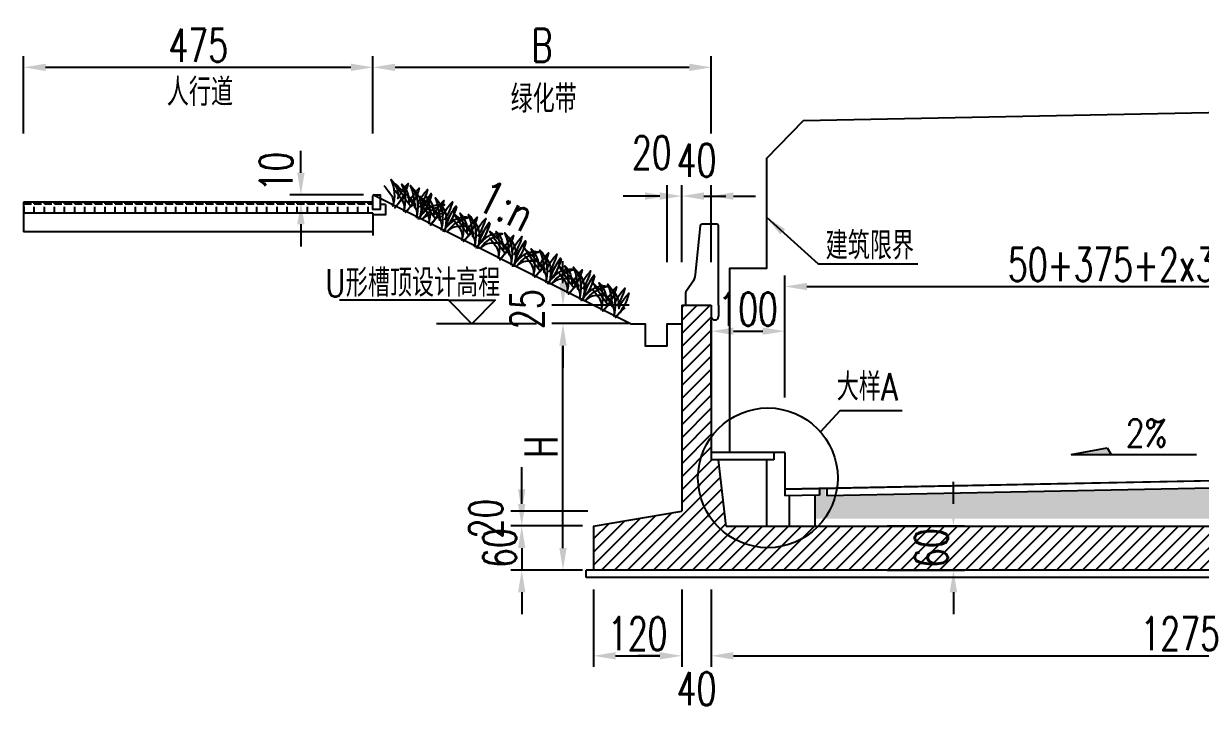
# Model space of a CAD drawing. Header units: millimetres. Extents: x -5615 to 11854, y -4751 to 15404.
# Drawn here: x -827 to 773, y 3233 to 4166 of the extents above; entities that cross this region are included whole.
import ezdxf
from ezdxf.enums import TextEntityAlignment as Align

# ---------------------------------------------------------------- set-up
doc = ezdxf.new("R2010")
doc.units = ezdxf.units.MM
doc.header["$LTSCALE"] = 0.25
doc.header["$MEASUREMENT"] = 0
for name, color, linetype in [('1', 3, 'Continuous'), ('3', 3, 'Continuous'), ('填充', 8, 'Continuous'), ('尺寸', 7, 'Continuous'), ('建筑限界', 9, 'Continuous'), ('文字', 7, 'Continuous'), ('标注', 7, 'Continuous'), ('次轮廓线', 7, 'Continuous'), ('路面结构', 2, 'Continuous'), ('轮廓线', 1, 'Continuous')]:
    doc.layers.add(name, color=color, linetype=linetype)
doc.styles.get("Standard").update_dxf_attribs({"font": 'simplex1.shx', "width": 0.7, "bigfont": 'hztxt.shx'})
doc.dimstyles.new('150', dxfattribs={"dimscale": 15, "dimtxt": 3, "dimasz": 2, "dimexe": 1, "dimexo": 1, "dimgap": 0.5, "dimtad": 1, "dimdec": 1, "dimdsep": 46, "dimtxsty": 'Standard', "dimcen": 0.5, "dimadec": 0, "dimazin": 0, "dimtfac": 1, "dimtdec": 1, "dimtofl": 0, "dimtmove": 2, "dimatfit": 3, "dimfxl": 0, "dimtolj": 1, "dimtzin": 0, "dimarcsym": 0})

# ---------------------------------------------------------------- blocks, each defined once
blk = doc.blocks.new('*D71')
at = {"layer": '标注', "color": 0, "lineweight": -2}
for p, q in [((-52.1, 3397), (-52.1, 3292)), ((67.9, 3397), (67.9, 3292)), ((-22.1, 3307), (37.9, 3307))]:
    blk.add_line(p, q, dxfattribs=at)
at = {"layer": '标注', "color": 0}
for points in [[(-22.1, 3312), (-22.1, 3302), (-52.1, 3307)], [(37.9, 3312), (37.9, 3302), (67.9, 3307)]]:
    blk.add_solid(points, dxfattribs=at)
at = {"layer": '标注', "color": 0, "insert": (7.9, 3337), "char_height": 45, "attachment_point": 5}
blk.add_mtext('\\A1;120', dxfattribs=at)
blk = doc.blocks.new('*D72')
at = {"layer": '标注', "color": 0, "lineweight": -2}
for p, q in [((67.9, 3397), (67.9, 3292)), ((107.9, 3397), (107.9, 3292)), ((37.9, 3307), (7.9, 3307)), ((137.9, 3307), (167.9, 3307))]:
    blk.add_line(p, q, dxfattribs=at)
at = {"layer": '标注', "color": 0}
for points in [[(37.9, 3312), (37.9, 3302), (67.9, 3307)], [(137.9, 3312), (137.9, 3302), (107.9, 3307)]]:
    blk.add_solid(points, dxfattribs=at)
at = {"layer": '标注', "color": 0, "insert": (87.9, 3262.3), "char_height": 45, "attachment_point": 5}
blk.add_mtext('\\A1;40', dxfattribs=at)
blk = doc.blocks.new('*D73')
at = {"layer": '标注', "color": 0, "lineweight": -2}
for p, q in [((107.9, 3397), (107.9, 3292)), ((1382.9, 3397), (1382.9, 3292)), ((137.9, 3307), (1352.9, 3307))]:
    blk.add_line(p, q, dxfattribs=at)
at = {"layer": '标注', "color": 0}
for points in [[(137.9, 3312), (137.9, 3302), (107.9, 3307)], [(1352.9, 3312), (1352.9, 3302), (1382.9, 3307)]]:
    blk.add_solid(points, dxfattribs=at)
at = {"layer": '标注', "color": 0, "insert": (745.4, 3337), "char_height": 45, "attachment_point": 5}
blk.add_mtext('\\A1;1275', dxfattribs=at)
blk = doc.blocks.new('*D78')
at = {"layer": '标注', "color": 0, "lineweight": -2}
for p, q in [((-149.8, 3513.4), (-149.8, 3543.4)), ((-67.1, 3483.4), (-164.8, 3483.4)), ((-67.1, 3423.4), (-164.8, 3423.4)), ((-149.8, 3393.4), (-149.8, 3363.4))]:
    blk.add_line(p, q, dxfattribs=at)
at = {"layer": '标注', "color": 0}
for points in [[(-154.8, 3513.4), (-144.8, 3513.4), (-149.8, 3483.4)], [(-154.8, 3393.4), (-144.8, 3393.4), (-149.8, 3423.4)]]:
    blk.add_solid(points, dxfattribs=at)
at = {"layer": '标注', "color": 0, "insert": (-179.8, 3453.4), "char_height": 45, "attachment_point": 5, "rotation": 90}
blk.add_mtext('\\A1;60', dxfattribs=at)
blk = doc.blocks.new('*D79')
at = {"layer": '标注', "color": 0, "lineweight": -2}
for p, q in [((-149.8, 3533.4), (-149.8, 3563.4)), ((-59.8, 3503.4), (-164.8, 3503.4)), ((-67.1, 3483.4), (-164.8, 3483.4)), ((-149.8, 3453.4), (-149.8, 3423.4))]:
    blk.add_line(p, q, dxfattribs=at)
at = {"layer": '标注', "color": 0}
for points in [[(-154.8, 3533.4), (-144.8, 3533.4), (-149.8, 3503.4)], [(-154.8, 3453.4), (-144.8, 3453.4), (-149.8, 3483.4)]]:
    blk.add_solid(points, dxfattribs=at)
at = {"layer": '标注', "color": 0, "insert": (-198.6, 3493.4), "char_height": 45, "attachment_point": 5, "rotation": 90}
blk.add_mtext('\\A1;20', dxfattribs=at)
blk = doc.blocks.new('*D80')
at = {"layer": '标注', "color": 0, "lineweight": -2}
for p, q in [((437.1, 3513.4), (437.1, 3543.4)), ((347.1, 3483.4), (452.1, 3483.4)), ((347.1, 3423.4), (452.1, 3423.4)), ((437.1, 3393.4), (437.1, 3363.4))]:
    blk.add_line(p, q, dxfattribs=at)
at = {"layer": '标注', "color": 0}
for points in [[(432.1, 3513.4), (442.1, 3513.4), (437.1, 3483.4)], [(432.1, 3393.4), (442.1, 3393.4), (437.1, 3423.4)]]:
    blk.add_solid(points, dxfattribs=at)
at = {"layer": '标注', "color": 0, "insert": (407.1, 3453.4), "char_height": 45, "attachment_point": 5, "rotation": 90}
blk.add_mtext('\\A1;60', dxfattribs=at)
blk = doc.blocks.new('*D81')
at = {"layer": '标注', "color": 0, "lineweight": -2}
for p, q in [((67.9, 3841.7), (67.9, 3946.7)), ((107.9, 3841.7), (107.9, 3946.7)), ((37.9, 3931.7), (7.9, 3931.7)), ((137.9, 3931.7), (167.9, 3931.7))]:
    blk.add_line(p, q, dxfattribs=at)
at = {"layer": '标注', "color": 0}
for points in [[(37.9, 3936.7), (37.9, 3926.7), (67.9, 3931.7)], [(137.9, 3936.7), (137.9, 3926.7), (107.9, 3931.7)]]:
    blk.add_solid(points, dxfattribs=at)
at = {"layer": '标注', "color": 0, "insert": (87.9, 3980.4), "char_height": 45, "attachment_point": 5}
blk.add_mtext('\\A1;40', dxfattribs=at)
blk = doc.blocks.new('*D82')
at = {"layer": '标注', "color": 0, "lineweight": -2}
for p, q in [((107.9, 3658.1), (107.9, 3763.1)), ((207.9, 3658.1), (207.9, 3763.1)), ((137.9, 3748.1), (177.9, 3748.1))]:
    blk.add_line(p, q, dxfattribs=at)
at = {"layer": '标注', "color": 0}
for points in [[(137.9, 3753.1), (137.9, 3743.1), (107.9, 3748.1)], [(177.9, 3753.1), (177.9, 3743.1), (207.9, 3748.1)]]:
    blk.add_solid(points, dxfattribs=at)
at = {"layer": '标注', "color": 0, "insert": (157.9, 3778.1), "char_height": 45, "attachment_point": 5}
blk.add_mtext('\\A1;100', dxfattribs=at)
blk = doc.blocks.new('*D83')
at = {"layer": '标注', "color": 0, "lineweight": -2}
for p, q in [((207.9, 3718.8), (207.9, 3823.8)), ((237.9, 3808.8), (1352.9, 3808.8)), ((1382.9, 3718.8), (1382.9, 3823.8))]:
    blk.add_line(p, q, dxfattribs=at)
at = {"layer": '标注', "color": 0}
for points in [[(237.9, 3813.8), (237.9, 3803.8), (207.9, 3808.8)], [(1352.9, 3813.8), (1352.9, 3803.8), (1382.9, 3808.8)]]:
    blk.add_solid(points, dxfattribs=at)
at = {"layer": '标注', "color": 0, "insert": (795.4, 3838.8), "char_height": 45, "attachment_point": 5}
blk.add_mtext('\\A1;50+375+2x350+50=1175', dxfattribs=at)
blk = doc.blocks.new('箭头')
at = {"layer": '尺寸'}
blk.add_hatch(color=256, dxfattribs=at).paths.add_polyline_path([(0, 0), (-0.35, 0.6), (-3.63, 0)])
for p, q in [((-3.63, 0), (-0.35, 0.6)), ((-3.63, 0), (7.74, 0)), ((-0.35, 0.6), (0, 0))]:
    blk.add_line(p, q, dxfattribs=at)
blk = doc.blocks.new('*D70')
at = {"layer": '标注', "color": 0, "lineweight": -2}
for p, q in [((-352.1, 4016.7), (-352.1, 4121.7)), ((107.9, 4016.7), (107.9, 4121.7)), ((-322.1, 4106.7), (77.9, 4106.7))]:
    blk.add_line(p, q, dxfattribs=at)
at = {"layer": '标注', "color": 0}
for points in [[(-322.1, 4111.7), (-322.1, 4101.7), (-352.1, 4106.7)], [(77.9, 4111.7), (77.9, 4101.7), (107.9, 4106.7)]]:
    blk.add_solid(points, dxfattribs=at)
at = {"layer": '标注', "color": 0, "insert": (-122.1, 4136.7), "char_height": 45, "attachment_point": 5}
blk.add_mtext('\\A1;B', dxfattribs=at)
blk = doc.blocks.new('*D69')
at = {"layer": '标注', "color": 0, "lineweight": -2}
for p, q in [((-3.7, 3758.4), (-108.7, 3758.4)), ((-93.7, 3453.4), (-93.7, 3728.4)), ((-71.7, 3423.4), (-108.7, 3423.4))]:
    blk.add_line(p, q, dxfattribs=at)
at = {"layer": '标注', "color": 0}
for points in [[(-98.7, 3728.4), (-88.7, 3728.4), (-93.7, 3758.4)], [(-98.7, 3453.4), (-88.7, 3453.4), (-93.7, 3423.4)]]:
    blk.add_solid(points, dxfattribs=at)
at = {"layer": '标注', "color": 0, "insert": (-123.7, 3590.9), "char_height": 45, "attachment_point": 5, "rotation": 90}
blk.add_mtext('\\A1;H', dxfattribs=at)
blk = doc.blocks.new('*D162')
at = {"layer": '标注', "color": 0, "lineweight": -2}
for p, q in [((-93.7, 3813.4), (-93.7, 3843.4)), ((-3.7, 3783.4), (-108.7, 3783.4)), ((-3.7, 3758.4), (-108.7, 3758.4)), ((-93.7, 3728.4), (-93.7, 3698.4))]:
    blk.add_line(p, q, dxfattribs=at)
at = {"layer": '标注', "color": 0}
for points in [[(-98.7, 3813.4), (-88.7, 3813.4), (-93.7, 3783.4)], [(-98.7, 3728.4), (-88.7, 3728.4), (-93.7, 3758.4)]]:
    blk.add_solid(points, dxfattribs=at)
at = {"layer": '标注', "color": 0, "insert": (-142.7, 3778.1), "char_height": 45, "attachment_point": 5, "rotation": 90}
blk.add_mtext('\\A1;25', dxfattribs=at)
blk = doc.blocks.new('*D232')
at = {"layer": '标注', "color": 0, "lineweight": -2}
for p, q in [((-827.1, 4016.7), (-827.1, 4121.7)), ((-352.1, 4016.7), (-352.1, 4121.7)), ((-797.1, 4106.7), (-382.1, 4106.7))]:
    blk.add_line(p, q, dxfattribs=at)
at = {"layer": '标注', "color": 0}
for points in [[(-797.1, 4111.7), (-797.1, 4101.7), (-827.1, 4106.7)], [(-382.1, 4111.7), (-382.1, 4101.7), (-352.1, 4106.7)]]:
    blk.add_solid(points, dxfattribs=at)
at = {"layer": '标注', "color": 0, "insert": (-589.6, 4136.7), "char_height": 45, "attachment_point": 5}
blk.add_mtext('\\A1;475', dxfattribs=at)
blk = doc.blocks.new('*D233')
at = {"layer": '标注', "color": 0, "lineweight": -2}
for p, q in [((-450, 3963.4), (-450, 3993.4)), ((-365.1, 3933.4), (-465, 3933.4)), ((-367.1, 3923.4), (-465, 3923.4)), ((-450, 3893.4), (-450, 3863.4))]:
    blk.add_line(p, q, dxfattribs=at)
at = {"layer": '标注', "color": 0}
for points in [[(-455, 3963.4), (-445, 3963.4), (-450, 3933.4)], [(-455, 3893.4), (-445, 3893.4), (-450, 3923.4)]]:
    blk.add_solid(points, dxfattribs=at)
at = {"layer": '标注', "color": 0, "insert": (-483.8, 3965), "char_height": 45, "attachment_point": 5, "rotation": 90}
blk.add_mtext('\\A1;10', dxfattribs=at)
blk = doc.blocks.new('*D302')
at = {"color": 0, "lineweight": -2}
for p, q in [((47.9, 3841.7), (47.9, 3946.7)), ((67.9, 3841.7), (67.9, 3946.7)), ((17.9, 3931.7), (-12.1, 3931.7)), ((97.9, 3931.7), (127.9, 3931.7))]:
    blk.add_line(p, q, dxfattribs=at)
at = {"color": 0}
for points in [[(17.9, 3936.7), (17.9, 3926.7), (47.9, 3931.7)], [(97.9, 3936.7), (97.9, 3926.7), (67.9, 3931.7)]]:
    blk.add_solid(points, dxfattribs=at)
at = {"color": 0, "insert": (27, 3990.8), "char_height": 45, "attachment_point": 5}
blk.add_mtext('\\A1;20', dxfattribs=at)

msp = doc.modelspace()

# ---------------------------------------------------------------- hatches: boundary and pattern name
at = {"layer": '填充'}
h = msp.add_hatch(dxfattribs=at)
h.set_pattern_fill('ANGLE', color=256, scale=50, style=0)
h.set_pattern_definition([(7e-15, (-70, -726.493), (0, 13.75), [10, -3.75]), (90, (-70, -726.493), (-13.75, 8e-16), [10, -3.75])])
h.paths.add_polyline_path([(-352.13, 3923.35), (-352.13, 3908.35), (-827.13, 3908.35), (-827.13, 3923.35)])
h = msp.add_hatch(dxfattribs=at)
h.set_pattern_fill('ANSI31', color=256, scale=100, style=0)
h.paths.add_polyline_path([(253.65, 3483.35), (127.98, 3483.35), (117.87, 3573.35), (107.87, 3573.35), (107.87, 3604.54, 0.1578684), (89.84, 3548.85, 0.6771338)], flags=17)
h.paths.add_polyline_path([(67.87, 3503.35), (-52.13, 3483.35), (-52.13, 3423.35), (1482.87, 3423.35), (1482.87, 3483.35), (253.65, 3483.35, -0.6771338), (89.84, 3548.85, -0.1578684), (107.87, 3604.54), (107.87, 3783.35), (67.87, 3783.35)])
h.paths.add_polyline_path([(373.39, 3424.78), (373.39, 3481.93), (440.89, 3481.93), (440.89, 3424.78)], flags=24)
h = msp.add_hatch(dxfattribs=at)
h.set_pattern_fill('AR-CONC', color=256, scale=5, style=0)
h.set_pattern_definition([(50, (-5e-13, 2963.826), (35.863, -3.1376), [3.75, -41.25]), (355, (-5e-13, 2963.826), (-6.9376, 37.6096), [3, -33]), (100.4514, (2.99, 2963.565), (28.9255, 34.472), [3.187, -35.0571]), (46.1842, (-5e-13, 2973.826), (53.362, -8.276), [5.625, -61.875]), (96.6356, (4.447, 2973.137), (46.7331, 48.7059), [4.7805, -52.5856]), (351.1842, (-5e-13, 2973.826), (46.7331, 48.706), [4.5, -49.5]), (21, (5, 2971.326), (29.84535, -20.13094), [3.75, -41.25]), (326, (5, 2971.326), (12.1658, 36.2575), [3, -33]), (71.4514, (7.487, 2969.65), (42.0111, 16.1265), [3.187, -35.0571]), (37.5, (-5e-13, 2963.826), (0.60799, 16.64469), [0, -32.6, 0, -33.5, 0, -33.125]), (7.5, (-5e-13, 2963.826), (13.15348, 19.72059), [0, -19.1, 0, -31.85, 0, -12.625]), (327.5, (-11.15, 2963.826), (26.69112, -1.12774), [0, -12.5, 0, -39, 0, -51.75]), (317.5, (-16.15, 2963.826), (29.1593, 5.00525), [0, -16.25, 0, -25.9, 0, -36.75])])
h.paths.add_polyline_path([(1382.87, 3493.35), (1382.87, 3546.85), (262.87, 3524.45), (262.87, 3534.45), (252.87, 3534.25), (252.87, 3524.15), (247.87, 3524.05), (247.87, 3493.35)])
h.paths.add_polyline_path([(1382.87, 3546.85), (1382.87, 3493.35), (1482.87, 3493.35), (1482.87, 3548.85)])

# ---------------------------------------------------------------- linework, layer by layer
for p, q in [((-352.13, 3908.35), (-827.13, 3908.35)), ((-352.13, 3883.35), (-827.13, 3883.35)), ((-249.38, 3790.17), (-397.53, 3790.17)), ((-129.8, 3758.35), (-265.69, 3758.35)), ((282.89, 3639.94), (256.34, 3611.4)), ((367.49, 3639.94), (282.89, 3639.94))]:
    msp.add_line(p, q)
msp.add_lwpolyline([(117.87, 3783.35), (117.87, 3890.85, 0.4142136), (115.37, 3893.35), (95.42, 3893.35, 0.3839793), (92.93, 3891.11), (86.05, 3825.37, -0.1263332), (81.63, 3813.48), (73.32, 3801.5, 0.1529225), (72.87, 3800.07), (72.87, 3783.35)], format="xyb")
msp.add_circle((184.84, 3548.85), 95)
at = {"layer": '1', "color": 1, "linetype": 'Continuous'}
msp.add_line((-352.13, 3908.35), (-352.13, 3878.35), dxfattribs=at)
msp.add_lwpolyline([(-352.13, 3931.35, -0.4142136), (-350.13, 3933.35), (-342.13, 3933.35), (-342.13, 3913.35), (-352.13, 3913.35)], format="xyb", close=True, dxfattribs=at)
msp.add_lwpolyline([(-335.13, 3920.35), (-335.13, 3906.35), (-352.13, 3906.35)], dxfattribs=at)
at = {"layer": '3', "color": 9}
for points in [[(-337.15, 3946.22, -0.0394978), (-329.22, 3935.91, -0.232087), (-324.84, 3917.89, 0.1911867), (-327.44, 3954.28, -0.2267195), (-318.1, 3928.33, -0.091203), (-304.22, 3949, -0.1239074), (-322.47, 3915.83, -0.0624947), (-309.28, 3929.26)], [(-322.38, 3939.71, -0.0394978), (-314.44, 3929.41, -0.232087), (-310.07, 3911.39, 0.1911867), (-312.67, 3947.77, -0.2267195), (-303.33, 3921.82, -0.091203), (-289.45, 3942.49, -0.1239074), (-307.7, 3909.32, -0.0624947), (-294.5, 3922.76)], [(-301.18, 3918.17, -0.013375), (-321.38, 3947.87, -0.001492), (-297.35, 3924.96, -0.302407), (-295.31, 3915.84, 0.1063996), (-301, 3946.04, -0.2267195), (-291.67, 3920.09, -0.091203), (-277.78, 3940.76, -0.074282), (-288.78, 3916.09)], [(-305.23, 3931.14, -0.0394978), (-297.3, 3920.84, -0.232087), (-292.93, 3902.82, 0.1911867), (-295.52, 3939.2, -0.2267195), (-286.19, 3913.25, -0.091203), (-272.3, 3933.92, -0.1239074), (-290.56, 3900.75, -0.0624947), (-277.36, 3914.19)], [(-288.6, 3922.83, -0.0394978), (-280.67, 3912.52, -0.232087), (-276.3, 3894.5, 0.1911867), (-278.89, 3930.88, -0.2267195), (-269.56, 3904.94, -0.091203), (-255.67, 3925.61, -0.1239074), (-273.93, 3892.43, -0.0624947), (-260.73, 3905.87)], [(-255.3, 3907.11, 0.0394978), (-268.3, 3907.27, 0.232087), (-285.34, 3899.96, -0.1911867), (-254.68, 3919.71, 0.2267195), (-281.04, 3911.61, 0.091203), (-272.83, 3935.12, 0.1239074), (-288.42, 3900.61, 0.0624947), (-285.59, 3919.24)], [(-267.41, 3901.29, -0.013375), (-287.61, 3930.98, -0.001492), (-263.57, 3908.07, -0.302407), (-261.54, 3898.95, 0.1063996), (-267.23, 3929.15, -0.2267195), (-257.89, 3903.21, -0.091203), (-244.01, 3923.87, -0.074282), (-255.01, 3899.2)], [(-271.46, 3914.26, -0.0394978), (-263.52, 3903.95, -0.232087), (-259.15, 3885.93, 0.1911867), (-261.75, 3922.31, -0.2267195), (-252.41, 3896.37, -0.091203), (-238.53, 3917.04, -0.1239074), (-256.78, 3883.86, -0.0624947), (-243.58, 3897.3)], [(-221.53, 3890.22, 0.0394978), (-234.53, 3890.39, 0.232087), (-251.57, 3883.07, -0.1911867), (-220.91, 3902.83, 0.2267195), (-247.26, 3894.73, 0.091203), (-239.06, 3918.23, 0.1239074), (-254.65, 3883.73, 0.0624947), (-251.81, 3902.35)], [(-243.42, 3900.24, -0.0394978), (-235.49, 3889.93, -0.232087), (-231.12, 3871.91, 0.1911867), (-233.71, 3908.29, -0.2267195), (-224.38, 3882.35, -0.091203), (-210.49, 3903.02, -0.1239074), (-228.75, 3869.84, -0.0624947), (-215.55, 3883.28)], [(-222.23, 3878.7, -0.013375), (-242.43, 3908.39, -0.001492), (-218.39, 3885.48, -0.302407), (-216.36, 3876.36, 0.1063996), (-222.05, 3906.56, -0.2267195), (-212.71, 3880.62, -0.091203), (-198.83, 3901.28, -0.074282), (-209.83, 3876.61)], [(-226.28, 3891.66, -0.0394978), (-218.34, 3881.36, -0.232087), (-213.97, 3863.34, 0.1911867), (-216.57, 3899.72, -0.2267195), (-207.23, 3873.78, -0.091203), (-193.35, 3894.44, -0.1239074), (-211.6, 3861.27, -0.0624947), (-198.4, 3874.71)], [(-176.35, 3867.63, 0.0394978), (-189.35, 3867.8, 0.232087), (-206.39, 3860.48, -0.1911867), (-175.73, 3880.23, 0.2267195), (-202.08, 3872.14, 0.091203), (-193.88, 3895.64, 0.1239074), (-209.46, 3861.14, 0.0624947), (-206.63, 3879.76)], [(-194.13, 3875.59, -0.0394978), (-186.2, 3865.29, -0.232087), (-181.83, 3847.27, 0.1911867), (-184.42, 3883.65, -0.2267195), (-175.09, 3857.7, -0.091203), (-161.2, 3878.37, -0.1239074), (-179.46, 3845.2, -0.0624947), (-166.26, 3858.64)], [(-172.94, 3854.05, -0.013375), (-193.14, 3883.75, -0.001492), (-169.1, 3860.84, -0.302407), (-167.07, 3851.72, 0.1063996), (-172.76, 3881.92, -0.2267195), (-163.42, 3855.97, -0.091203), (-149.54, 3876.64, -0.074282), (-160.54, 3851.97)], [(-176.99, 3867.02, -0.0394978), (-169.06, 3856.71, -0.232087), (-164.68, 3838.7, 0.1911867), (-167.28, 3875.08, -0.2267195), (-157.94, 3849.13, -0.091203), (-144.06, 3869.8, -0.1239074), (-162.31, 3836.63, -0.0624947), (-149.12, 3850.07)], [(-127.06, 3842.99, 0.0394978), (-140.06, 3843.15, 0.232087), (-157.1, 3835.84, -0.1911867), (-126.44, 3855.59, 0.2267195), (-152.8, 3847.49, 0.091203), (-144.59, 3871, 0.1239074), (-160.18, 3836.49, 0.0624947), (-157.34, 3855.12)], [(-146.47, 3851.76, -0.0394978), (-138.53, 3841.45, -0.232087), (-134.16, 3823.43, 0.1911867), (-136.76, 3859.82, -0.2267195), (-127.42, 3833.87, -0.091203), (-113.54, 3854.54, -0.1239074), (-131.79, 3821.37, -0.0624947), (-118.59, 3834.81)], [(-125.27, 3830.22, -0.013375), (-145.47, 3859.92, -0.001492), (-121.44, 3837, -0.302407), (-119.41, 3827.88, 0.1063996), (-125.09, 3858.08, -0.2267195), (-115.76, 3832.14, -0.091203), (-101.87, 3852.81, -0.074282), (-112.87, 3828.13)], [(-129.32, 3843.19, -0.0394978), (-121.39, 3832.88, -0.232087), (-117.02, 3814.86, 0.1911867), (-119.61, 3851.25, -0.2267195), (-110.28, 3825.3, -0.091203), (-96.39, 3845.97, -0.1239074), (-114.65, 3812.8, -0.0624947), (-101.45, 3826.23)], [(-79.39, 3819.15, 0.0394978), (-92.4, 3819.32, 0.232087), (-109.44, 3812.01, -0.1911867), (-78.77, 3831.76, 0.2267195), (-105.13, 3823.66, 0.091203), (-96.92, 3847.17, 0.1239074), (-112.51, 3812.66, 0.0624947), (-109.68, 3831.28)], [(-100.72, 3828.88, -0.0394978), (-92.78, 3818.58, -0.232087), (-88.41, 3800.56, 0.1911867), (-91.01, 3836.94, -0.2267195), (-81.67, 3811, -0.091203), (-67.79, 3831.67, -0.1239074), (-86.04, 3798.49, -0.0624947), (-72.84, 3811.93)], [(-79.52, 3807.35, -0.013375), (-99.73, 3837.04, -0.001492), (-75.69, 3814.13, -0.302407), (-73.66, 3805.01, 0.1063996), (-79.35, 3835.21, -0.2267195), (-70.01, 3809.26, -0.091203), (-56.13, 3829.93, -0.074282), (-67.12, 3805.26)], [(-83.58, 3820.31, -0.0394978), (-75.64, 3810.01, -0.232087), (-71.27, 3791.99, 0.1911867), (-73.87, 3828.37, -0.2267195), (-64.53, 3802.42, -0.091203), (-50.65, 3823.09, -0.1239074), (-68.9, 3789.92, -0.0624947), (-55.7, 3803.36)], [(-33.64, 3796.28, 0.0394978), (-46.65, 3796.44, 0.232087), (-63.69, 3789.13, -0.1911867), (-33.02, 3808.88, 0.2267195), (-59.38, 3800.78, 0.091203), (-51.18, 3824.29, 0.1239074), (-66.76, 3789.79, 0.0624947), (-63.93, 3808.41)], [(-54.07, 3805.56, -0.0394978), (-46.13, 3795.25, -0.232087), (-41.76, 3777.23, 0.1911867), (-44.36, 3813.62, -0.2267195), (-35.02, 3787.67, -0.091203), (-21.14, 3808.34, -0.1239074), (-39.39, 3775.17, -0.0624947), (-26.19, 3788.61)], [(-32.87, 3784.02, -0.013375), (-53.07, 3813.71, -0.001492), (-29.04, 3790.8, -0.302407), (-27.01, 3781.68, 0.1063996), (-32.69, 3811.88, -0.2267195), (-23.36, 3785.94, -0.091203), (-9.47, 3806.61, -0.074282), (-20.47, 3781.93)], [(-36.92, 3796.99, -0.0394978), (-28.99, 3786.68, -0.232087), (-24.62, 3768.66, 0.1911867), (-27.21, 3805.04, -0.2267195), (-17.88, 3779.1, -0.091203), (-3.99, 3799.77, -0.1239074), (-22.25, 3766.59, -0.0624947), (-9.05, 3780.03)]]:
    msp.add_lwpolyline(points, format="xyb", dxfattribs=at)
at = {"layer": '建筑限界'}
for points in [[(1407.87, 3656.85), (1407.87, 4007.35), (1357.87, 4056.35), (232.87, 4033.85), (182.87, 3982.85), (182.87, 3833.35), (132.87, 3833.35), (132.87, 3583.35)], [(207.87, 3533.35), (1382.87, 3556.85)]]:
    msp.add_lwpolyline(points, dxfattribs=at)
at = {"layer": '次轮廓线'}
for p, q in [((207.87, 3583.35), (107.87, 3583.35)), ((192.87, 3573.35), (107.87, 3573.35)), ((182.87, 3573.35), (182.87, 3483.35)), ((192.87, 3583.35), (192.87, 3573.35)), ((207.87, 3583.35), (207.87, 3524.35)), ((1382.87, 3556.85), (207.87, 3533.35)), ((1482.87, 3548.85), (264.87, 3524.49)), ((254.87, 3525.29), (207.87, 3524.35)), ((213.87, 3524.47), (213.87, 3483.35)), ((248.87, 3525.17), (248.87, 3483.35)), ((254.87, 3534.25), (254.87, 3525.29)), ((264.87, 3534.45), (264.87, 3524.49)), ((-62.13, 3413.35), (-62.13, 3423.35)), ((3027.87, 3413.35), (-62.13, 3413.35))]:
    msp.add_line(p, q, dxfattribs=at)
msp.add_lwpolyline([(-249.38, 3790.17), (-185.74, 3790.17), (-217.56, 3758.35)], close=True, dxfattribs=at)
at = {"layer": '路面结构', "color": 1}
msp.add_lwpolyline([(-335.13, 3920.35), (-342.13, 3920.35)], dxfattribs=at)
at = {"layer": '轮廓线'}
for p, q in [((-827.13, 3923.35), (-827.13, 3883.35)), ((-352.13, 3923.35), (-827.13, 3923.35)), ((-2.13, 3758.35), (-352.13, 3933.35)), ((67.87, 3783.35), (107.87, 3783.35)), ((67.87, 3783.35), (67.87, 3503.35)), ((107.87, 3783.35), (107.87, 3573.35)), ((117.87, 3783.35), (117.87, 3768.35)), ((127.98, 3483.35), (117.87, 3573.35)), ((-52.13, 3483.35), (67.87, 3503.35)), ((-52.13, 3483.35), (-52.13, 3423.35)), ((127.98, 3483.35), (2837.76, 3483.35)), ((3027.87, 3423.35), (-62.13, 3423.35))]:
    msp.add_line(p, q, dxfattribs=at)
msp.add_lwpolyline([(-2.13, 3758.35), (17.87, 3758.35), (17.87, 3728.35), (47.87, 3728.35), (47.87, 3758.35), (67.87, 3758.35)], dxfattribs=at)
msp.add_arc((112.87, 3768.35), 5, 180, 0, dxfattribs=at)

# ---------------------------------------------------------------- block references
at = {"layer": '尺寸', "xscale": 15, "yscale": 15, "zscale": 15}
msp.add_blockref('箭头', (651.52, 3580.72), dxfattribs=at)

# ---------------------------------------------------------------- texts
at = {"width": 0.8}
msp.add_text('绿化带', height=37.5, dxfattribs=at).set_placement((-119.89, 4063.81), align=Align.MIDDLE_CENTER)
at = {"layer": '文字', "width": 0.8}
for s, p in [('人行道', (-587.3, 4072.99)), ('建筑限界', (323.44, 3864.33)), ('U形槽顶设计高程', (-298.17, 3813.8)), ('大样A', (320.05, 3672.52)), ('2%', (699.68, 3609.68))]:
    msp.add_text(s, height=37.5, dxfattribs=at).set_placement(p, align=Align.MIDDLE_CENTER)
msp.add_text('1:n', height=45, rotation=333.25843, dxfattribs=at).set_placement((-170.88, 3918.87), align=Align.MIDDLE_CENTER)

# ---------------------------------------------------------------- dimensions: what is measured, and where the dimension line sits
dim = msp.add_linear_dim(base=(47.87, 3931.67), p1=(67.87, 3783.35), p2=(47.87, 3758.35), dimstyle='150')
dim.commit()
dim.dimension.update_dxf_attribs({"geometry": '*D302', "text_midpoint": (26.99, 3990.82), "dimtype": 160})
at = {"layer": '标注'}
for base, p1, p2, angle, picture, middle in [((-352.13, 4106.67), (-827.13, 3923.35), (-352.13, 3923.35), 180, '*D232', (-589.63, 4136.67)), ((-149.85, 3503.35), (-52.13, 3483.35), (67.87, 3503.35), 90, '*D79', (-198.6, 3493.35)), ((-149.85, 3483.35), (-52.13, 3423.35), (-52.13, 3483.35), 90, '*D78', (-179.85, 3453.35)), ((437.14, 3423.35), (127.98, 3483.35), (-62.13, 3423.35), 90, '*D80', (407.14, 3453.35))]:
    dim = msp.add_linear_dim(base=base, p1=p1, p2=p2, angle=angle, dimstyle='150', dxfattribs=at)
    dim.commit()
    dim.dimension.update_dxf_attribs({"geometry": picture, "text_midpoint": middle})
for base, p1, p2, text, picture, middle in [((107.87, 4106.67), (-352.13, 3933.35), (107.87, 3783.35), 'B', '*D70', (-122.13, 4136.67)), ((1382.87, 3808.85), (207.87, 3583.35), (1382.87, 3556.85), '50+375+2x350+50=<>', '*D83', (795.37, 3838.85))]:
    dim = msp.add_linear_dim(base=base, p1=p1, p2=p2, text=text, dimstyle='150', dxfattribs=at)
    dim.commit()
    dim.dimension.update_dxf_attribs({"geometry": picture, "text_midpoint": middle})
for base, p1, p2, picture, middle in [((107.87, 3931.67), (67.87, 3783.35), (107.87, 3783.35), '*D81', (87.87, 3980.42)), ((207.87, 3748.1), (107.87, 3573.35), (207.87, 3583.35), '*D82', (157.87, 3778.1)), ((1382.87, 3307.04), (107.87, 3573.35), (1382.87, 3493.35), '*D73', (745.37, 3337.04)), ((67.87, 3307.04), (-52.13, 3423.35), (67.87, 3503.35), '*D71', (7.87, 3337.04))]:
    dim = msp.add_linear_dim(base=base, p1=p1, p2=p2, dimstyle='150', dxfattribs=at)
    dim.commit()
    dim.dimension.update_dxf_attribs({"geometry": picture, "text_midpoint": middle})
for base, p1, p2, picture, middle in [((-450.04, 3933.35), (-352.13, 3923.35), (-350.13, 3933.35), '*D233', (-483.81, 3964.98)), ((-93.69, 3783.35), (67.87, 3758.35), (67.87, 3783.35), '*D162', (-142.65, 3778.08))]:
    dim = msp.add_linear_dim(base=base, p1=p1, p2=p2, angle=90, dimstyle='150', dxfattribs=at)
    dim.commit()
    dim.dimension.update_dxf_attribs({"geometry": picture, "text_midpoint": middle, "dimtype": 160})
dim = msp.add_linear_dim(base=(-93.69, 3758.35), p1=(-56.7, 3423.35), p2=(67.87, 3758.35), angle=90, text='H', dimstyle='150', dxfattribs=at)
dim.commit()
dim.dimension.update_dxf_attribs({"geometry": '*D69', "text_midpoint": (-123.69, 3590.85)})
dim = msp.add_linear_dim(base=(107.87, 3307.04), p1=(67.87, 3503.35), p2=(107.87, 3573.35), dimstyle='150', dxfattribs=at)
dim.commit()
dim.dimension.update_dxf_attribs({"geometry": '*D72', "text_midpoint": (87.87, 3262.26), "dimtype": 160})

# ---------------------------------------------------------------- leaders
msp.add_leader([(182.87, 3903.1), (253.34, 3839.46), (388.71, 3839.46)], dimstyle='150', dxfattribs=at)

doc.saveas('drawing.dxf')
